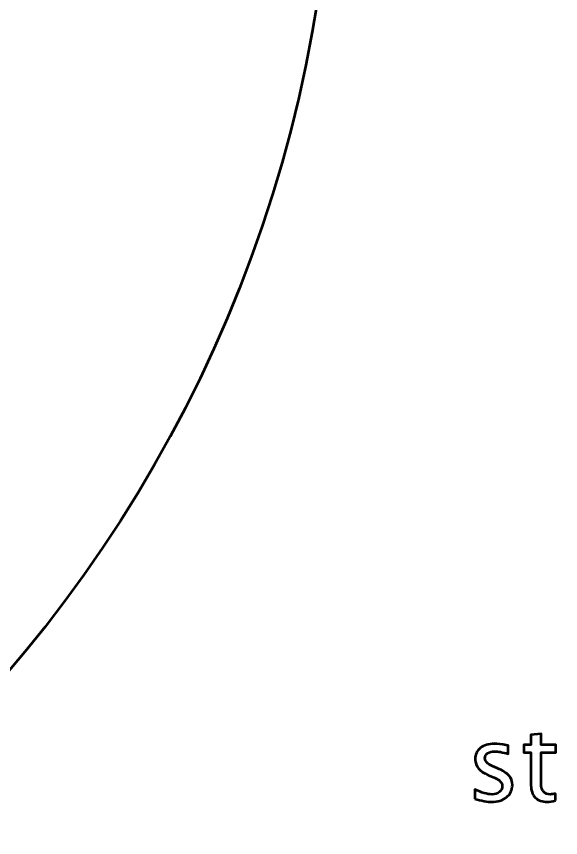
# Model space of a CAD drawing. Header units: centimetres. Extents: x -23 to 23, y -25.2 to 25.2.
# Drawn here: x -8.7 to -5.781, y -21.358 to -16.95 of the extents above; entities that cross this region are included whole.
import ezdxf

# ---------------------------------------------------------------- set-up
doc = ezdxf.new("R2010")
doc.units = ezdxf.units.CM
doc.header["$MEASUREMENT"] = 0
doc.layers.add('Layer 1', color=7, linetype='Continuous')

msp = doc.modelspace()

# ---------------------------------------------------------------- linework, layer by layer
at = {"layer": 'Layer 1', "lineweight": 53}
msp.add_ellipse((-14.25, -15.75), major_axis=(0, 7.25), ratio=1, dxfattribs=at)
msp.add_open_spline([(-23, -24.75), (-23, -24.75), (-23, 24.75), (-23, 24.75), (-23, 24.75), (-23, 25.02614), (-22.77614, 25.25), (-22.5, 25.25), (-22.5, 25.25), (-22.5, 25.25), (22.5, 25.25), (22.5, 25.25), (22.5, 25.25), (22.77614, 25.25), (23, 25.02614), (23, 24.75), (23, 24.75), (23, 24.75), (23, -24.75), (23, -24.75), (23, -24.75), (23, -25.02614), (22.77614, -25.25), (22.5, -25.25), (22.5, -25.25), (22.5, -25.25), (-22.5, -25.25), (-22.5, -25.25), (-22.5, -25.25), (-22.77614, -25.25), (-23, -25.02614), (-23, -24.75)], degree=3, knots=[0, 0, 0, 0, 0.1111111, 0.1111111, 0.1111111, 0.1111111, 0.2222222, 0.2222222, 0.2222222, 0.2222222, 0.3333333, 0.3333333, 0.3333333, 0.3333333, 0.4444444, 0.4444444, 0.4444444, 0.4444444, 0.5555556, 0.5555556, 0.5555556, 0.5555556, 0.6666667, 0.6666667, 0.6666667, 0.6666667, 0.7777778, 0.7777778, 0.7777778, 0.7777778, 1, 1, 1, 1], dxfattribs=at)
at = {"layer": 'Layer 1', "color": 4, "lineweight": 53}
msp.add_open_spline([(-22.45, -24.2), (-22.45, -24.2), (-22.45, 24.2), (-22.45, 24.2), (-22.45, 24.2), (-22.45, 24.47614), (-22.22614, 24.7), (-21.95, 24.7), (-21.95, 24.7), (-21.95, 24.7), (21.95, 24.7), (21.95, 24.7), (21.95, 24.7), (22.22614, 24.7), (22.45, 24.47614), (22.45, 24.2), (22.45, 24.2), (22.45, 24.2), (22.45, -24.2), (22.45, -24.2), (22.45, -24.2), (22.45, -24.47614), (22.22614, -24.7), (21.95, -24.7), (21.95, -24.7), (21.95, -24.7), (-21.95, -24.7), (-21.95, -24.7), (-21.95, -24.7), (-22.22614, -24.7), (-22.45, -24.47614), (-22.45, -24.2)], degree=3, knots=[0, 0, 0, 0, 0.1111111, 0.1111111, 0.1111111, 0.1111111, 0.2222222, 0.2222222, 0.2222222, 0.2222222, 0.3333333, 0.3333333, 0.3333333, 0.3333333, 0.4444444, 0.4444444, 0.4444444, 0.4444444, 0.5555556, 0.5555556, 0.5555556, 0.5555556, 0.6666667, 0.6666667, 0.6666667, 0.6666667, 0.7777778, 0.7777778, 0.7777778, 0.7777778, 1, 1, 1, 1], dxfattribs=at)
at = {"layer": 'Layer 1', "color": 5, "lineweight": 53}
for points, knots in [([(-5.8083, -21.15993), (-5.82505, -21.16454), (-5.83963, -21.16679), (-5.85195, -21.16679), (-5.85195, -21.16679), (-5.87961, -21.16679), (-5.90115, -21.15889), (-5.91658, -21.14309), (-5.91658, -21.14309), (-5.9321, -21.12728), (-5.93982, -21.10536), (-5.93982, -21.07724), (-5.93982, -21.07724), (-5.93982, -21.07724), (-5.93982, -20.90151), (-5.93982, -20.90151), (-5.93982, -20.90151), (-5.93982, -20.90151), (-5.97726, -20.90151), (-5.97726, -20.90151), (-5.97726, -20.90151), (-5.97726, -20.90151), (-5.97726, -20.86087), (-5.97726, -20.86087), (-5.97726, -20.86087), (-5.97726, -20.86087), (-5.93982, -20.86087), (-5.93982, -20.86087), (-5.93982, -20.86087), (-5.93982, -20.86087), (-5.93982, -20.80677), (-5.93982, -20.80677), (-5.93982, -20.80677), (-5.93982, -20.80677), (-5.88563, -20.8016), (-5.88563, -20.8016), (-5.88563, -20.8016), (-5.88563, -20.8016), (-5.88563, -20.86087), (-5.88563, -20.86087), (-5.88563, -20.86087), (-5.88563, -20.86087), (-5.80717, -20.86087), (-5.80717, -20.86087), (-5.80717, -20.86087), (-5.80717, -20.86087), (-5.80717, -20.90151), (-5.80717, -20.90151), (-5.80717, -20.90151), (-5.80717, -20.90151), (-5.88563, -20.90151), (-5.88563, -20.90151), (-5.88563, -20.90151), (-5.88563, -20.90151), (-5.88563, -21.06745), (-5.88563, -21.06745), (-5.88563, -21.06745), (-5.88563, -21.10659), (-5.8686, -21.12615), (-5.83464, -21.12615), (-5.83464, -21.12615), (-5.8274, -21.12615), (-5.81865, -21.12493), (-5.8083, -21.12258), (-5.8083, -21.12258), (-5.8083, -21.12258), (-5.8083, -21.15993), (-5.8083, -21.15993)], [0, 0, 0, 0, 0.0555556, 0.0555556, 0.0555556, 0.0555556, 0.1111111, 0.1111111, 0.1111111, 0.1111111, 0.1666667, 0.1666667, 0.1666667, 0.1666667, 0.2222222, 0.2222222, 0.2222222, 0.2222222, 0.2777778, 0.2777778, 0.2777778, 0.2777778, 0.3333333, 0.3333333, 0.3333333, 0.3333333, 0.3888889, 0.3888889, 0.3888889, 0.3888889, 0.4444444, 0.4444444, 0.4444444, 0.4444444, 0.5, 0.5, 0.5, 0.5, 0.5555556, 0.5555556, 0.5555556, 0.5555556, 0.6111111, 0.6111111, 0.6111111, 0.6111111, 0.6666667, 0.6666667, 0.6666667, 0.6666667, 0.7222222, 0.7222222, 0.7222222, 0.7222222, 0.7777778, 0.7777778, 0.7777778, 0.7777778, 0.8333333, 0.8333333, 0.8333333, 0.8333333, 0.8888889, 0.8888889, 0.8888889, 0.8888889, 1, 1, 1, 1]), ([(-6.24057, -21.1493), (-6.24057, -21.1493), (-6.24057, -21.09962), (-6.24057, -21.09962), (-6.24057, -21.09962), (-6.2051, -21.11731), (-6.17434, -21.12615), (-6.14809, -21.12615), (-6.14809, -21.12615), (-6.13248, -21.12615), (-6.1195, -21.12192), (-6.10924, -21.11345), (-6.10924, -21.11345), (-6.09899, -21.10508), (-6.09381, -21.09454), (-6.09381, -21.08185), (-6.09381, -21.08185), (-6.09381, -21.06331), (-6.10821, -21.04798), (-6.13699, -21.03584), (-6.13699, -21.03584), (-6.13699, -21.03584), (-6.1687, -21.02239), (-6.1687, -21.02239), (-6.1687, -21.02239), (-6.21545, -21.00301), (-6.23887, -20.97498), (-6.23887, -20.93857), (-6.23887, -20.93857), (-6.23887, -20.91251), (-6.22966, -20.89201), (-6.21122, -20.87705), (-6.21122, -20.87705), (-6.19278, -20.86209), (-6.16747, -20.85466), (-6.13539, -20.85466), (-6.13539, -20.85466), (-6.11874, -20.85466), (-6.09805, -20.85692), (-6.07349, -20.86153), (-6.07349, -20.86153), (-6.07349, -20.86153), (-6.06221, -20.86369), (-6.06221, -20.86369), (-6.06221, -20.86369), (-6.06221, -20.86369), (-6.06221, -20.90884), (-6.06221, -20.90884), (-6.06221, -20.90884), (-6.0924, -20.89981), (-6.11649, -20.8953), (-6.13445, -20.8953), (-6.13445, -20.8953), (-6.15026, -20.8953), (-6.16277, -20.89878), (-6.17227, -20.90565), (-6.17227, -20.90565), (-6.18168, -20.91251), (-6.18638, -20.92173), (-6.18638, -20.9333), (-6.18638, -20.9333), (-6.18638, -20.94958), (-6.17321, -20.96341), (-6.14678, -20.9746), (-6.14678, -20.9746), (-6.14678, -20.9746), (-6.12072, -20.98561), (-6.12072, -20.98561), (-6.12072, -20.98561), (-6.09118, -20.99803), (-6.0703, -21.0112), (-6.05807, -21.02502), (-6.05807, -21.02502), (-6.04574, -21.03885), (-6.03963, -21.05616), (-6.03963, -21.07686), (-6.03963, -21.07686), (-6.03963, -21.10311), (-6.04998, -21.12465), (-6.07077, -21.14149), (-6.07077, -21.14149), (-6.09146, -21.15833), (-6.11799, -21.16679), (-6.15026, -21.16679), (-6.15026, -21.16679), (-6.17509, -21.16679), (-6.2051, -21.16096), (-6.24057, -21.1493)], [0, 0, 0, 0, 0.0434783, 0.0434783, 0.0434783, 0.0434783, 0.0869565, 0.0869565, 0.0869565, 0.0869565, 0.1304348, 0.1304348, 0.1304348, 0.1304348, 0.173913, 0.173913, 0.173913, 0.173913, 0.2173913, 0.2173913, 0.2173913, 0.2173913, 0.2608696, 0.2608696, 0.2608696, 0.2608696, 0.3043478, 0.3043478, 0.3043478, 0.3043478, 0.3478261, 0.3478261, 0.3478261, 0.3478261, 0.3913043, 0.3913043, 0.3913043, 0.3913043, 0.4347826, 0.4347826, 0.4347826, 0.4347826, 0.4782609, 0.4782609, 0.4782609, 0.4782609, 0.5217391, 0.5217391, 0.5217391, 0.5217391, 0.5652174, 0.5652174, 0.5652174, 0.5652174, 0.6086957, 0.6086957, 0.6086957, 0.6086957, 0.6521739, 0.6521739, 0.6521739, 0.6521739, 0.6956522, 0.6956522, 0.6956522, 0.6956522, 0.7391304, 0.7391304, 0.7391304, 0.7391304, 0.7826087, 0.7826087, 0.7826087, 0.7826087, 0.826087, 0.826087, 0.826087, 0.826087, 0.8695652, 0.8695652, 0.8695652, 0.8695652, 0.9130435, 0.9130435, 0.9130435, 0.9130435, 1, 1, 1, 1])]:
    msp.add_open_spline(points, degree=3, knots=knots, dxfattribs=at)

doc.saveas('drawing.dxf')
